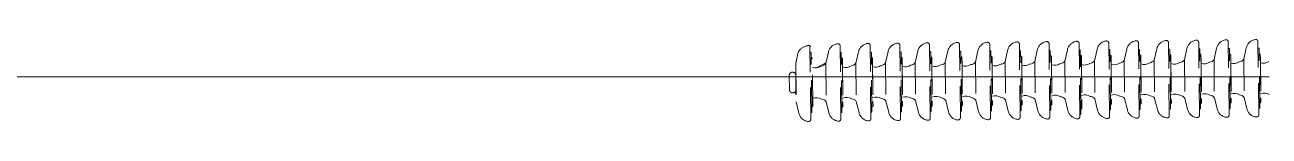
# Model space of a CAD drawing. Header units: inches. Extents: x 3989 to 4711, y 2881 to 3348.
# Drawn here: x 4290.19 to 4309.83, y 3225.89 to 3227.19 of the extents above; entities that cross this region are included whole.
import ezdxf

# ---------------------------------------------------------------- set-up
doc = ezdxf.new("R2010")
doc.units = ezdxf.units.IN
doc.header["$MEASUREMENT"] = 0
doc.linetypes.add('DASHED', pattern=[0.75, 0.5, -0.25])
doc.layers.add('COTAS', color=4, linetype='Continuous')
doc.layers.add('medidas', color=3, linetype='Continuous')

# ---------------------------------------------------------------- blocks, each defined once
blk = doc.blocks.new('*U13')
at = {"color": 0, "linetype": 'DASHED', "lineweight": 0}
for p, q in [((-106.065, -107.123), (-106.053, -105.963)), ((-105.868, -106.063), (-105.828, -106.243)), ((-105.597, -107.128), (-105.585, -105.968)), ((-105.129, -107.133), (-105.117, -105.973)), ((-104.653, -107.137), (-104.642, -105.977)), ((-104.178, -107.142), (-104.167, -105.982)), ((-103.71, -107.147), (-103.698, -105.987)), ((-103.242, -107.152), (-103.23, -105.992)), ((-103.242, -107.152), (-103.23, -105.992)), ((-102.767, -107.156), (-102.755, -105.997)), ((-102.767, -107.156), (-102.755, -105.997)), ((-102.298, -107.161), (-102.287, -106.001)), ((-101.83, -107.166), (-101.818, -106.006)), ((-101.355, -107.171), (-101.343, -106.011)), ((-100.88, -107.176), (-100.868, -106.016)), ((-100.412, -107.18), (-100.4, -106.02)), ((-99.943, -107.185), (-99.932, -106.026)), ((-99.468, -107.19), (-99.456, -106.03)), ((-98.993, -107.188), (-98.981, -106.028)), ((-98.993, -107.195), (-98.981, -106.035)), ((-106.091, -106.247), (-106.097, -106.852)), ((-106.081, -107.011), (-106.072, -106.074)), ((-106.081, -106.154), (-106.073, -106.154)), ((-106.063, -106.066), (-106.054, -106.066)), ((-105.828, -106.243), (-105.834, -106.848)), ((-105.623, -106.251), (-105.629, -106.857)), ((-105.613, -107.016), (-105.604, -106.079)), ((-105.613, -106.159), (-105.604, -106.159)), ((-105.595, -106.07), (-105.586, -106.071)), ((-105.399, -106.068), (-105.359, -106.248)), ((-105.359, -106.248), (-105.365, -106.853)), ((-105.154, -106.257), (-105.16, -106.862)), ((-105.145, -107.021), (-105.135, -106.084)), ((-105.145, -106.164), (-105.136, -106.164)), ((-105.127, -106.076), (-105.118, -106.076)), ((-104.931, -106.073), (-104.891, -106.253)), ((-104.891, -106.253), (-104.897, -106.858)), ((-104.67, -107.026), (-104.66, -106.089)), ((-104.67, -106.168), (-104.661, -106.168)), ((-104.651, -106.08), (-104.643, -106.08)), ((-104.456, -106.077), (-104.416, -106.257)), ((-104.416, -106.257), (-104.422, -106.862)), ((-104.194, -107.03), (-104.185, -106.093)), ((-104.194, -106.173), (-104.186, -106.173)), ((-104.176, -106.085), (-104.168, -106.085)), ((-103.981, -106.082), (-103.941, -106.262)), ((-103.726, -107.035), (-103.717, -106.098)), ((-103.726, -106.178), (-103.718, -106.178)), ((-103.708, -106.09), (-103.699, -106.09)), ((-103.513, -106.087), (-103.473, -106.267)), ((-103.259, -107.111), (-103.249, -106.174)), ((-103.258, -107.04), (-103.248, -106.103)), ((-103.258, -106.183), (-103.249, -106.183)), ((-103.24, -106.095), (-103.231, -106.095)), ((-103.044, -106.092), (-103.004, -106.272)), ((-102.783, -107.045), (-102.773, -106.108)), ((-102.783, -107.045), (-102.773, -106.108)), ((-102.783, -106.187), (-102.774, -106.187)), ((-102.765, -106.099), (-102.756, -106.099)), ((-102.569, -106.096), (-102.529, -106.276)), ((-102.315, -107.05), (-102.305, -106.113)), ((-102.315, -106.192), (-102.306, -106.192)), ((-102.296, -106.104), (-102.288, -106.104)), ((-102.101, -106.101), (-102.061, -106.281)), ((-101.846, -107.055), (-101.837, -106.118)), ((-101.846, -106.197), (-101.838, -106.197)), ((-101.828, -106.109), (-101.819, -106.109)), ((-101.633, -106.106), (-101.593, -106.286)), ((-101.371, -107.059), (-101.362, -106.122)), ((-101.371, -106.202), (-101.362, -106.202)), ((-101.353, -106.114), (-101.344, -106.114)), ((-101.158, -106.111), (-101.117, -106.291)), ((-100.896, -107.064), (-100.887, -106.127)), ((-100.896, -106.206), (-100.887, -106.206)), ((-100.878, -106.118), (-100.869, -106.118)), ((-100.682, -106.116), (-100.642, -106.295)), ((-100.428, -107.069), (-100.418, -106.132)), ((-100.428, -106.211), (-100.419, -106.211)), ((-100.41, -106.123), (-100.401, -106.123)), ((-100.214, -106.12), (-100.174, -106.3)), ((-99.96, -107.074), (-99.95, -106.137)), ((-99.959, -106.216), (-99.951, -106.216)), ((-99.941, -106.128), (-99.933, -106.128)), ((-99.746, -106.125), (-99.706, -106.305)), ((-99.484, -107.078), (-99.475, -106.141)), ((-99.484, -106.221), (-99.476, -106.221)), ((-99.466, -106.133), (-99.458, -106.133)), ((-99.271, -106.13), (-99.231, -106.31)), ((-99.026, -106.988), (-99.018, -106.227)), ((-99.009, -107.076), (-99, -106.139)), ((-99.009, -106.219), (-99, -106.219)), ((-98.991, -106.131), (-98.982, -106.131)), ((-98.796, -106.128), (-98.756, -106.308)), ((-106.095, -106.654), (-106.093, -106.431)), ((-105.627, -106.659), (-105.624, -106.436)), ((-105.158, -106.664), (-105.156, -106.441)), ((-104.679, -106.261), (-104.685, -106.866)), ((-104.683, -106.669), (-104.681, -106.445)), ((-104.204, -106.266), (-104.21, -106.871)), ((-104.208, -106.674), (-104.206, -106.45)), ((-103.941, -106.262), (-103.947, -106.867)), ((-103.736, -106.271), (-103.742, -106.876)), ((-103.74, -106.678), (-103.738, -106.455)), ((-103.473, -106.267), (-103.479, -106.872)), ((-103.268, -106.276), (-103.274, -106.881)), ((-103.004, -106.272), (-103.01, -106.877)), ((-102.792, -106.28), (-102.799, -106.885)), ((-102.529, -106.276), (-102.535, -106.881)), ((-102.324, -106.285), (-102.33, -106.89)), ((-102.061, -106.281), (-102.067, -106.886)), ((-101.856, -106.29), (-101.862, -106.895)), ((-101.593, -106.286), (-101.599, -106.891)), ((-101.381, -106.295), (-101.387, -106.9)), ((-101.117, -106.291), (-101.124, -106.896)), ((-100.906, -106.299), (-100.912, -106.904)), ((-100.642, -106.295), (-100.648, -106.9)), ((-100.437, -106.304), (-100.443, -106.909)), ((-100.174, -106.3), (-100.18, -106.905)), ((-99.969, -106.309), (-99.975, -106.914)), ((-99.706, -106.305), (-99.712, -106.91)), ((-99.494, -106.314), (-99.5, -106.919)), ((-99.231, -106.31), (-99.237, -106.915)), ((-98.756, -106.308), (-98.762, -106.92)), ((-103.272, -106.683), (-103.269, -106.46)), ((-102.797, -106.688), (-102.794, -106.464)), ((-102.328, -106.693), (-102.326, -106.469)), ((-101.86, -106.698), (-101.858, -106.474)), ((-101.385, -106.702), (-101.383, -106.479)), ((-100.91, -106.707), (-100.907, -106.483)), ((-100.441, -106.712), (-100.439, -106.488)), ((-99.973, -106.717), (-99.971, -106.493)), ((-99.498, -106.721), (-99.496, -106.498)), ((-99.023, -106.72), (-99.021, -106.496)), ((-98.76, -106.716), (-98.757, -106.492)), ((-98.656, -106.717), (-98.654, -106.493)), ((-105.877, -107.027), (-105.834, -106.848)), ((-106.089, -106.932), (-106.08, -106.932)), ((-106.073, -107.02), (-106.064, -107.02)), ((-105.621, -106.936), (-105.612, -106.937)), ((-105.604, -107.025), (-105.596, -107.025)), ((-105.409, -107.031), (-105.365, -106.853)), ((-105.153, -106.942), (-105.144, -106.942)), ((-105.136, -107.03), (-105.128, -107.03)), ((-104.941, -107.037), (-104.897, -106.858)), ((-104.677, -106.946), (-104.669, -106.946)), ((-104.661, -107.034), (-104.652, -107.034)), ((-104.466, -107.041), (-104.422, -106.862)), ((-104.202, -106.951), (-104.194, -106.951)), ((-104.186, -107.039), (-104.177, -107.039)), ((-103.991, -107.046), (-103.947, -106.867)), ((-103.734, -106.956), (-103.725, -106.956)), ((-103.718, -107.044), (-103.709, -107.044)), ((-103.522, -107.051), (-103.479, -106.872)), ((-103.054, -107.056), (-103.01, -106.877)), ((-102.579, -107.06), (-102.535, -106.881)), ((-102.322, -106.97), (-102.314, -106.97)), ((-102.111, -107.065), (-102.067, -106.886)), ((-101.854, -106.975), (-101.846, -106.975)), ((-101.642, -107.07), (-101.599, -106.891)), ((-101.379, -106.979), (-101.37, -106.98)), ((-101.167, -107.075), (-101.124, -106.896)), ((-100.904, -106.984), (-100.895, -106.984)), ((-100.692, -107.079), (-100.648, -106.9)), ((-100.436, -106.989), (-100.427, -106.989)), ((-100.224, -107.084), (-100.18, -106.905)), ((-99.967, -106.994), (-99.959, -106.994)), ((-99.756, -107.089), (-99.712, -106.91)), ((-99.492, -106.999), (-99.484, -106.999)), ((-99.28, -107.094), (-99.237, -106.915)), ((-98.805, -107.098), (-98.762, -106.92)), ((-103.25, -107.12), (-103.242, -107.12)), ((-102.774, -107.054), (-102.766, -107.054)), ((-102.306, -107.058), (-102.297, -107.058)), ((-101.838, -107.063), (-101.829, -107.063)), ((-101.363, -107.068), (-101.354, -107.068)), ((-100.887, -107.073), (-100.879, -107.073)), ((-100.419, -107.077), (-100.411, -107.078)), ((-99.951, -107.083), (-99.942, -107.083)), ((-99.476, -107.087), (-99.467, -107.087))]:
    blk.add_line(p, q, dxfattribs=at)
at = {"color": 0, "lineweight": 0}
for p, q in [((-106.091, -106.247), (-106.09, -106.162)), ((-105.623, -106.251), (-105.622, -106.167)), ((-105.154, -106.257), (-105.153, -106.172)), ((-104.679, -106.261), (-104.678, -106.177)), ((-104.204, -106.266), (-104.203, -106.181)), ((-103.736, -106.271), (-103.735, -106.186)), ((-103.268, -106.276), (-103.267, -106.191)), ((-102.792, -106.28), (-102.792, -106.196)), ((-102.324, -106.285), (-102.323, -106.201)), ((-101.856, -106.29), (-101.855, -106.206)), ((-101.381, -106.295), (-101.38, -106.21)), ((-100.906, -106.299), (-100.905, -106.215)), ((-100.437, -106.304), (-100.436, -106.22)), ((-99.969, -106.309), (-99.968, -106.225)), ((-99.494, -106.314), (-99.493, -106.229)), ((-99.085, -106.376), (-99.233, -106.297)), ((-106.098, -106.923), (-106.097, -106.852)), ((-105.629, -106.928), (-105.629, -106.857)), ((-105.161, -106.933), (-105.16, -106.862)), ((-104.686, -106.937), (-104.685, -106.866)), ((-104.211, -106.942), (-104.21, -106.871)), ((-103.743, -106.947), (-103.742, -106.876)), ((-103.275, -107.023), (-103.274, -106.952)), ((-103.274, -106.952), (-103.274, -106.881)), ((-102.799, -106.956), (-102.799, -106.885)), ((-102.331, -106.961), (-102.33, -106.89)), ((-101.863, -106.966), (-101.862, -106.895)), ((-101.388, -106.971), (-101.387, -106.9)), ((-100.912, -106.976), (-100.912, -106.904)), ((-100.444, -106.98), (-100.443, -106.909)), ((-99.976, -106.985), (-99.975, -106.914)), ((-99.501, -106.99), (-99.5, -106.919))]:
    blk.add_line(p, q, dxfattribs=at)
blk.add_lwpolyline([(-98.74, -106.764), (-98.761, -106.803)], dxfattribs=at)
at = {"color": 0, "linetype": 'DASHED', "lineweight": 0}
for centre, radius, start, end in [((-106.019, -105.963), 0.0346, 82.7008, 179.4188), ((-106.036, -106.101), 0.173, 12.5488, 82.7008), ((-105.551, -105.968), 0.0346, 82.7008, 179.4188), ((-105.568, -106.105), 0.173, 12.5488, 82.7008), ((-105.082, -105.973), 0.0346, 82.7008, 179.4188), ((-105.1, -106.11), 0.173, 12.5488, 82.7008), ((-104.607, -105.978), 0.0346, 82.7008, 179.4188), ((-104.625, -106.115), 0.173, 12.5488, 82.7008), ((-104.132, -105.983), 0.0346, 82.7008, 179.4188), ((-104.15, -106.12), 0.173, 12.5488, 82.7008), ((-103.664, -105.987), 0.0346, 82.7008, 179.4188), ((-103.681, -106.124), 0.173, 12.5488, 82.7008), ((-103.195, -105.992), 0.0346, 82.7008, 179.4188), ((-103.213, -106.13), 0.173, 12.5488, 82.7008), ((-102.72, -105.997), 0.0346, 82.7008, 179.4188), ((-102.738, -106.134), 0.173, 12.5488, 82.7008), ((-102.252, -106.002), 0.0346, 82.7008, 179.4188), ((-102.27, -106.139), 0.173, 12.5488, 82.7008), ((-101.784, -106.007), 0.0346, 82.7008, 179.4188), ((-101.801, -106.144), 0.173, 12.5488, 82.7008), ((-101.309, -106.011), 0.0346, 82.7008, 179.4188), ((-101.326, -106.148), 0.173, 12.5488, 82.7008), ((-100.834, -106.016), 0.0346, 82.7008, 179.4188), ((-100.851, -106.153), 0.173, 12.5488, 82.7008), ((-100.365, -106.021), 0.0346, 82.7008, 179.4188), ((-100.383, -106.158), 0.173, 12.5488, 82.7008), ((-99.897, -106.026), 0.0346, 82.7008, 179.4188), ((-99.915, -106.163), 0.173, 12.5488, 82.7008), ((-99.422, -106.03), 0.0346, 82.7008, 179.4188), ((-99.439, -106.168), 0.173, 12.5488, 82.7008), ((-98.96, -106.056), 0.0346, 57.726, 154.4439), ((-98.977, -106.234), 0.21, 30.153, 80.354), ((-106.081, -106.162), 0.00864, 89.4188, 179.4188), ((-106.063, -106.074), 0.00864, 89.4188, 179.4188), ((-105.613, -106.167), 0.00864, 89.4188, 179.4188), ((-105.595, -106.079), 0.00864, 89.4188, 179.4188), ((-105.145, -106.172), 0.00864, 89.4188, 179.4188), ((-105.127, -106.084), 0.00864, 89.4188, 179.4188), ((-104.67, -106.177), 0.00864, 89.4188, 179.4188), ((-104.651, -106.089), 0.00864, 89.4188, 179.4188), ((-104.195, -106.182), 0.00864, 89.4188, 179.4188), ((-104.176, -106.094), 0.00864, 89.4188, 179.4188), ((-103.726, -106.186), 0.00864, 89.4188, 179.4188), ((-103.708, -106.098), 0.00864, 89.4188, 179.4188), ((-103.258, -106.191), 0.00864, 89.4188, 179.4188), ((-103.24, -106.103), 0.00864, 89.4188, 179.4188), ((-102.783, -106.196), 0.00864, 89.4188, 179.4188), ((-102.765, -106.108), 0.00864, 89.4188, 179.4188), ((-102.315, -106.201), 0.00864, 89.4188, 179.4188), ((-102.296, -106.113), 0.00864, 89.4188, 179.4188), ((-101.846, -106.206), 0.00864, 89.4188, 179.4188), ((-101.828, -106.118), 0.00864, 89.4188, 179.4188), ((-101.371, -106.21), 0.00864, 89.4188, 179.4188), ((-101.353, -106.122), 0.00864, 89.4188, 179.4188), ((-100.896, -106.215), 0.00864, 89.4188, 179.4188), ((-100.878, -106.127), 0.00864, 89.4188, 179.4188), ((-100.428, -106.22), 0.00864, 89.4188, 179.4188), ((-100.41, -106.132), 0.00864, 89.4188, 179.4188), ((-99.96, -106.225), 0.00864, 89.4188, 179.4188), ((-99.941, -106.137), 0.00864, 89.4188, 179.4188), ((-99.484, -106.229), 0.00864, 89.4188, 179.4188), ((-99.466, -106.141), 0.00864, 89.4188, 179.4188), ((-99.009, -106.228), 0.00864, 89.4188, 179.4188), ((-98.991, -106.14), 0.00864, 89.4188, 179.4188), ((-98.706, -106.499), 0.0522, 352.1235, 186.7141), ((-98.708, -106.723), 0.0522, 172.1235, 6.7141), ((-106.089, -106.923), 0.00864, 179.4188, 269.4188), ((-106.073, -107.011), 0.00864, 179.4188, 269.4188), ((-106.045, -106.986), 0.173, 276.1367, 346.2887), ((-105.621, -106.928), 0.00864, 179.4188, 269.4188), ((-105.604, -107.016), 0.00864, 179.4188, 269.4188), ((-105.577, -106.991), 0.173, 276.1367, 346.2887), ((-105.153, -106.933), 0.00864, 179.4188, 269.4188), ((-105.136, -107.021), 0.00864, 179.4188, 269.4188), ((-105.109, -106.996), 0.173, 276.1367, 346.2887), ((-104.677, -106.937), 0.00864, 179.4188, 269.4188), ((-104.661, -107.026), 0.00864, 179.4188, 269.4188), ((-104.634, -107), 0.173, 276.1367, 346.2887), ((-104.202, -106.942), 0.00864, 179.4188, 269.4188), ((-104.186, -107.031), 0.00864, 179.4188, 269.4188), ((-104.159, -107.005), 0.173, 276.1367, 346.2887), ((-103.734, -106.947), 0.00864, 179.4188, 269.4188), ((-103.718, -107.035), 0.00864, 179.4188, 269.4188), ((-103.266, -107.023), 0.00864, 179.4188, 269.4188), ((-102.791, -106.957), 0.00864, 179.4188, 269.4188), ((-102.774, -107.045), 0.00864, 179.4188, 269.4188), ((-102.322, -106.961), 0.00864, 179.4188, 269.4188), ((-101.854, -106.966), 0.00864, 179.4188, 269.4188), ((-101.379, -106.971), 0.00864, 179.4188, 269.4188), ((-100.904, -106.976), 0.00864, 179.4188, 269.4188), ((-100.436, -106.98), 0.00864, 179.4188, 269.4188), ((-99.967, -106.986), 0.00864, 179.4188, 269.4188), ((-99.492, -106.99), 0.00864, 179.4188, 269.4188), ((-99.017, -106.988), 0.00864, 179.4188, 269.4188), ((-106.031, -107.123), 0.0346, 179.4188, 276.1367), ((-105.562, -107.128), 0.0346, 179.4188, 276.1367), ((-105.094, -107.133), 0.0346, 179.4188, 276.1367), ((-104.619, -107.138), 0.0346, 179.4188, 276.1367), ((-104.144, -107.142), 0.0346, 179.4188, 276.1367), ((-103.676, -107.147), 0.0346, 179.4188, 276.1367), ((-103.69, -107.01), 0.173, 276.1367, 346.2887), ((-103.25, -107.112), 0.00864, 179.4188, 269.4188), ((-103.207, -107.152), 0.0346, 179.4188, 276.1367), ((-103.222, -107.015), 0.173, 276.1367, 346.2887), ((-102.732, -107.157), 0.0346, 179.4188, 276.1367), ((-102.747, -107.019), 0.173, 276.1367, 346.2887), ((-102.306, -107.05), 0.00864, 179.4188, 269.4188), ((-102.264, -107.161), 0.0346, 179.4188, 276.1367), ((-102.279, -107.024), 0.173, 276.1367, 346.2887), ((-101.838, -107.055), 0.00864, 179.4188, 269.4188), ((-101.796, -107.167), 0.0346, 179.4188, 276.1367), ((-101.81, -107.029), 0.173, 276.1367, 346.2887), ((-101.363, -107.059), 0.00864, 179.4188, 269.4188), ((-101.32, -107.171), 0.0346, 179.4188, 276.1367), ((-101.335, -107.034), 0.173, 276.1367, 346.2887), ((-100.887, -107.064), 0.00864, 179.4188, 269.4188), ((-100.845, -107.176), 0.0346, 179.4188, 276.1367), ((-100.86, -107.038), 0.173, 276.1367, 346.2887), ((-100.419, -107.069), 0.00864, 179.4188, 269.4188), ((-100.377, -107.181), 0.0346, 179.4188, 276.1367), ((-100.392, -107.043), 0.173, 276.1367, 346.2887), ((-99.951, -107.074), 0.00864, 179.4188, 269.4188), ((-99.909, -107.186), 0.0346, 179.4188, 276.1367), ((-99.924, -107.048), 0.173, 276.1367, 346.2887), ((-99.476, -107.078), 0.00864, 179.4188, 269.4188), ((-99.434, -107.19), 0.0346, 179.4188, 276.1367), ((-99.448, -107.053), 0.173, 276.1367, 346.2887), ((-99.001, -107.078), 0.00864, 179.4188, 269.4188), ((-98.959, -107.195), 0.0346, 179.4188, 276.1367), ((-98.973, -107.058), 0.173, 276.1367, 346.2887)]:
    blk.add_arc(centre, radius, start, end, dxfattribs=at)
at = {"color": 0, "lineweight": 0}
for centre, radius, start, end in [((-105.749, -106.189), 0.0951, 214.3765, 266.1931), ((-105.281, -106.194), 0.0951, 214.3765, 266.1931), ((-104.813, -106.199), 0.0951, 214.3765, 266.1931), ((-104.337, -106.203), 0.0951, 214.3765, 266.1931), ((-106.138, -106.151), 0.154, 236.2975, 287.6703), ((-105.67, -106.156), 0.154, 236.2975, 287.6703), ((-105.202, -106.161), 0.154, 236.2975, 287.6703), ((-104.733, -106.165), 0.154, 236.2975, 290.3874), ((-104.258, -106.17), 0.154, 236.2975, 290.3874), ((-103.862, -106.208), 0.0951, 214.3765, 266.1931), ((-103.783, -106.175), 0.154, 236.2975, 287.6703), ((-103.394, -106.213), 0.0951, 214.3765, 266.1931), ((-103.315, -106.18), 0.154, 236.2975, 287.6703), ((-102.926, -106.218), 0.0951, 214.3765, 266.1931), ((-102.847, -106.184), 0.154, 236.2975, 290.3874), ((-102.451, -106.223), 0.0951, 214.3765, 266.1931), ((-102.371, -106.189), 0.154, 236.2975, 287.6703), ((-101.982, -106.227), 0.0951, 214.3765, 266.1931), ((-101.903, -106.194), 0.154, 236.2975, 287.6703), ((-101.514, -106.232), 0.0951, 214.3765, 266.1931), ((-101.435, -106.199), 0.154, 236.2975, 290.3874), ((-101.039, -106.237), 0.0951, 214.3765, 266.1931), ((-100.96, -106.204), 0.154, 236.2975, 290.3874), ((-100.564, -106.242), 0.0951, 214.3765, 266.1931), ((-100.485, -106.208), 0.154, 236.2975, 287.6703), ((-100.096, -106.246), 0.0951, 214.3765, 266.1931), ((-100.016, -106.213), 0.154, 236.2975, 287.6703), ((-99.627, -106.251), 0.0951, 214.3765, 266.1931), ((-99.548, -106.218), 0.154, 236.2975, 290.3874), ((-99.152, -106.256), 0.0951, 214.3765, 266.1931), ((-99.073, -106.223), 0.154, 236.2975, 290.3874), ((-106.146, -106.933), 0.154, 71.1672, 122.5401), ((-105.756, -106.903), 0.0951, 92.6444, 144.4611), ((-105.678, -106.938), 0.154, 71.1672, 122.5401), ((-105.288, -106.908), 0.0951, 92.6444, 144.4611), ((-105.21, -106.943), 0.154, 71.1672, 122.5401), ((-104.82, -106.913), 0.0951, 92.6444, 144.4611), ((-104.741, -106.948), 0.154, 68.4501, 122.5401), ((-104.345, -106.917), 0.0951, 92.6444, 144.4611), ((-104.266, -106.952), 0.154, 68.4501, 122.5401), ((-103.87, -106.922), 0.0951, 92.6444, 144.4611), ((-103.791, -106.957), 0.154, 71.1672, 122.5401), ((-103.401, -106.927), 0.0951, 92.6444, 144.4611), ((-103.323, -106.962), 0.154, 71.1672, 122.5401), ((-102.933, -106.932), 0.0951, 92.6444, 144.4611), ((-102.855, -106.967), 0.154, 71.1672, 122.5401), ((-102.458, -106.937), 0.0951, 92.6444, 144.4611), ((-102.379, -106.972), 0.154, 71.1672, 122.5401), ((-101.99, -106.941), 0.0951, 92.6444, 144.4611), ((-101.911, -106.976), 0.154, 71.1672, 122.5401), ((-101.443, -106.981), 0.154, 68.4501, 122.5401), ((-100.968, -106.986), 0.154, 68.4501, 122.5401), ((-100.493, -106.991), 0.154, 71.1672, 122.5401), ((-100.024, -106.995), 0.154, 71.1672, 122.5401), ((-99.556, -107), 0.154, 68.4501, 122.5401), ((-101.521, -106.946), 0.0951, 92.6444, 144.4611), ((-101.046, -106.951), 0.0951, 92.6444, 144.4611), ((-100.571, -106.956), 0.0951, 92.6444, 144.4611), ((-100.103, -106.961), 0.0951, 92.6444, 144.4611), ((-99.635, -106.965), 0.0951, 92.6444, 144.4611), ((-99.159, -106.97), 0.0951, 92.6444, 144.4611), ((-99.081, -107.005), 0.154, 68.4501, 122.5401)]:
    blk.add_arc(centre, radius, start, end, dxfattribs=at)
at = {"layer": 'COTAS', "color": 0, "lineweight": 0}
blk.add_line((-79.933, -106.522), (-106.229, -106.522), dxfattribs=at)
at = {"layer": 'medidas', "color": 0, "lineweight": 0}
for p, q in [((-99.017, -106.997), (-99.008, -106.997)), ((-99.001, -107.087), (-98.992, -107.087))]:
    blk.add_line(p, q, dxfattribs=at)
blk = doc.blocks.new('*U14')
at = {"color": 0, "linetype": 'ByBlock', "lineweight": -2, "transparency": 16777216}
blk.add_blockref('*U13', (130, 180), dxfattribs=at)

msp = doc.modelspace()

# ---------------------------------------------------------------- block references
at = {"lineweight": 0, "xscale": -1}
msp.add_blockref('*U14', (4333.6009, 3153.11752), dxfattribs=at)

doc.saveas('drawing.dxf')
